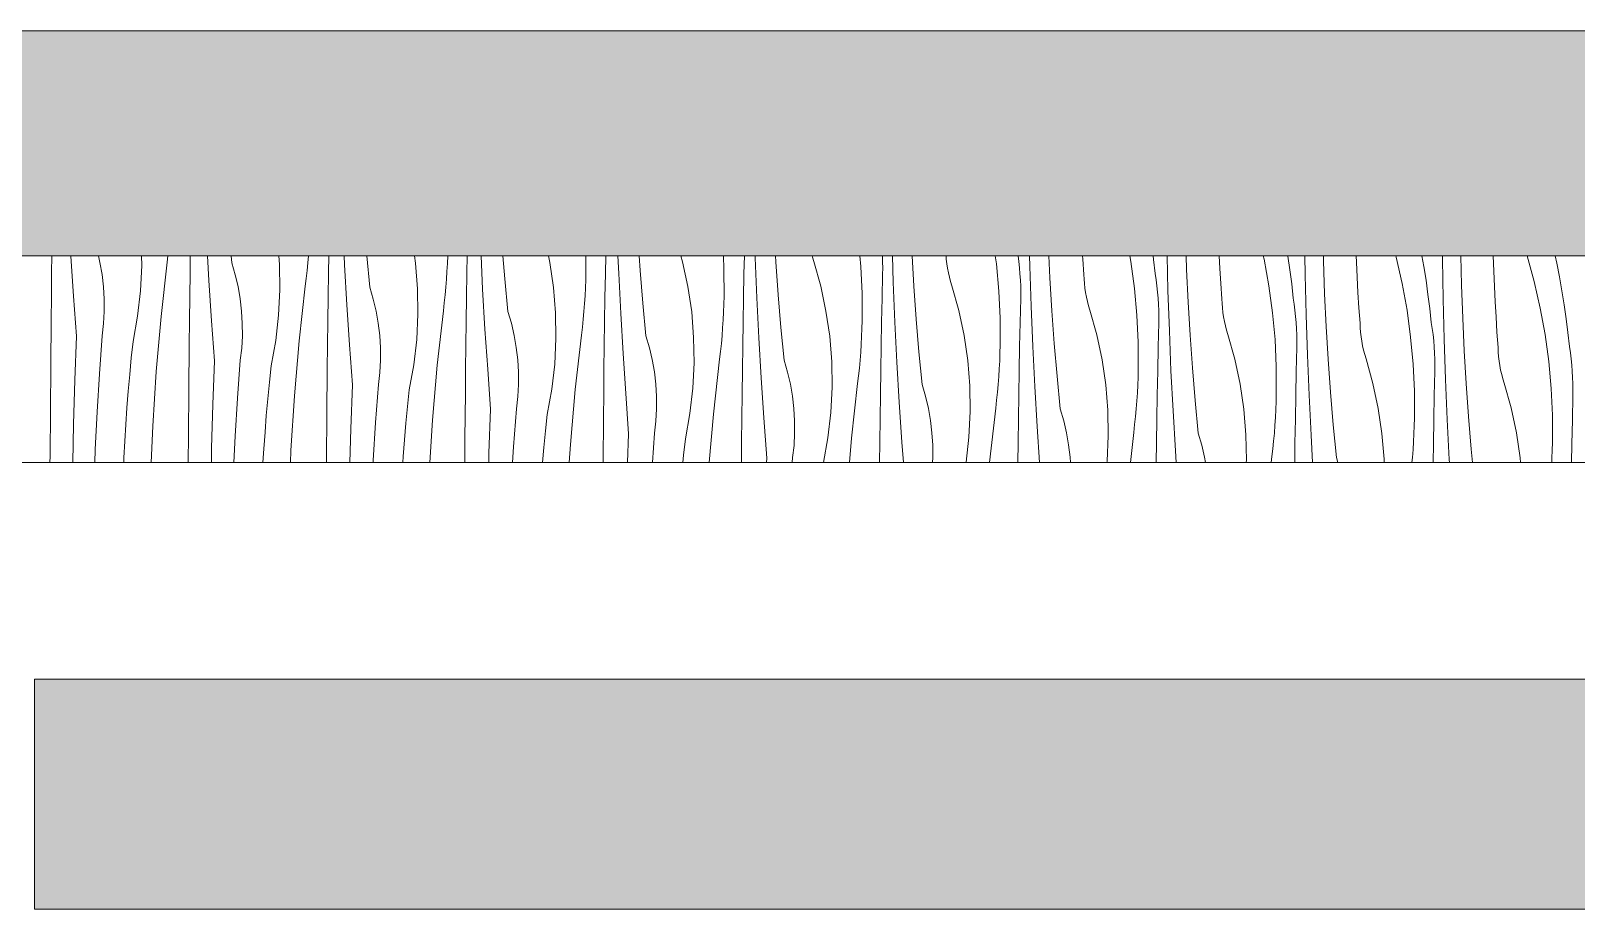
# Model space of a CAD drawing. Header units: millimetres. Extents: x -7826 to 55813, y 465 to 25965.
# Drawn here: x 4868 to 6212, y 20728 to 21492 of the extents above; entities that cross this region are included whole.
import ezdxf

# ---------------------------------------------------------------- set-up
doc = ezdxf.new("R2010")
doc.units = ezdxf.units.MM
doc.layers.add('2D Drafting - General2', color=251, linetype='Continuous', lineweight=15)
doc.layers.add('2D Drafting - General81', color=251, linetype='Continuous', lineweight=20)

# ---------------------------------------------------------------- blocks, each defined once
blk = doc.blocks.new('*X28')
at = {"layer": '2D Drafting - General81', "linetype": 'Continuous'}
for p, q in [((-93929.7, 69534.7), (-93929.5, 69549.2)), ((-93913.1, 69548.7), (-93913.1, 69549.2)), ((-93910.8, 69513.9), (-93913.1, 69548.7)), ((-93887.7, 69543.4), (-93889, 69549.2)), ((-93885.8, 69532.9), (-93887.7, 69543.4)), ((-93852.4, 69518.6), (-93851.3, 69540.7)), ((-93851.3, 69540.7), (-93851.4, 69549.2)), ((-93834.5, 69496.2), (-93829.1, 69543.7)), ((-93829.1, 69543.7), (-93828.5, 69549.2)), ((-93809.3, 69534.4), (-93809.1, 69549.2)), ((-93793, 69527.6), (-93794.2, 69549.2)), ((-93773.1, 69543), (-93773.7, 69549.2)), ((-93770.1, 69532.7), (-93773.1, 69543)), ((-93731.6, 69541.7), (-93732.2, 69549.2)), ((-93731.2, 69519.5), (-93731.6, 69541.7)), ((-93707.5, 69536.2), (-93706.9, 69543.1)), ((-93706.9, 69543.1), (-93706.4, 69549.2)), ((-93688.9, 69534.2), (-93688.7, 69549.2)), ((-93674.9, 69541.3), (-93675.3, 69549.2)), ((-93672.9, 69506.4), (-93674.9, 69541.3)), ((-93653, 69521.8), (-93655.6, 69549.2)), ((-93613.3, 69542.7), (-93614.2, 69549.2)), ((-93611.5, 69520.5), (-93613.3, 69542.7)), ((-93585.9, 69535.6), (-93585.5, 69542.5)), ((-93585.5, 69542.5), (-93585.2, 69549.2)), ((-93568.5, 69533.9), (-93568.3, 69549.2)), ((-93554.9, 69520.1), (-93556.3, 69549.2)), ((-93535.7, 69529.1), (-93537.3, 69549.2)), ((-93496.4, 69543.4), (-93497.7, 69549.2)), ((-93493.2, 69521.5), (-93496.4, 69543.4)), ((-93465, 69549.2), (-93465, 69535)), ((-93448.1, 69533.6), (-93447.8, 69549.2)), ((-93436.5, 69533.8), (-93437.2, 69549.2)), ((-93418, 69536.4), (-93418.9, 69549.2)), ((-93381, 69543.9), (-93382.5, 69549.2)), ((-93376.4, 69522.3), (-93381, 69543.9)), ((-93345.5, 69549.2), (-93345, 69537.4)), ((-93345, 69537.4), (-93344.9, 69513.9)), ((-93327.6, 69533.3), (-93327.3, 69549.2)), ((-93317.9, 69547.5), (-93318, 69549.2)), ((-93316.5, 69512.6), (-93317.9, 69547.5)), ((-93299.9, 69543.8), (-93300.3, 69549.2)), ((-93297.9, 69515.2), (-93299.9, 69543.8)), ((-93268.1, 69547.9), (-93268.4, 69549.2)), ((-93267, 69544.1), (-93268.1, 69547.9)), ((-93260.9, 69522.8), (-93267, 69544.1)), ((-93226.9, 69549.2), (-93226, 69539.7)), ((-93226, 69539.7), (-93224.9, 69516.2)), ((-93207.1, 69543.8), (-93207.3, 69549.2)), ((-93207.3, 69549.2), (-93207.3, 69549.2)), ((-93207, 69538.4), (-93207.1, 69543.8)), ((-93207.1, 69533.1), (-93207, 69538.4)), ((-93197.9, 69526.3), (-93198.6, 69549.2)), ((-93179.9, 69522.6), (-93181.4, 69549.2)), ((-93151.7, 69546.1), (-93151.9, 69549.2)), ((-93151.2, 69542.2), (-93151.7, 69546.1)), ((-93150.6, 69538.3), (-93151.2, 69542.2)), ((-93149.9, 69534.4), (-93150.6, 69538.3)), ((-93109.1, 69549.2), (-93108.1, 69542)), ((-93108.1, 69542), (-93105.9, 69518.5)), ((-93088.6, 69544.1), (-93089.3, 69549.2)), ((-93088, 69538.7), (-93088.6, 69544.1)), ((-93087.6, 69533.4), (-93088, 69538.7)), ((-93078.9, 69540), (-93079.2, 69549.2)), ((-93077.8, 69505.2), (-93078.9, 69540)), ((-93061.5, 69529.9), (-93062.4, 69549.2)), ((-93033, 69546.1), (-93033.2, 69549.2)), ((-93032.1, 69532.8), (-93033, 69546.1)), ((-92992.1, 69549.2), (-92991.2, 69544.1)), ((-92991.2, 69544.1), (-92988, 69520.8)), ((-92971.8, 69549.2), (-92971.4, 69545.8)), ((-92971.4, 69545.8), (-92970, 69533.6)), ((-92958.9, 69518.9), (-92959.6, 69549.2)), ((-92942.8, 69537.3), (-92943.2, 69549.2)), ((-92941.4, 69508.8), (-92942.8, 69537.3)), ((-92913.8, 69538.2), (-92914.4, 69549.2)), ((-92912.9, 69524.9), (-92913.8, 69538.2)), ((-92876, 69549.2), (-92875.3, 69546.1)), ((-92875.3, 69546.1), (-92871.1, 69522.9)), ((-92854.6, 69549.2), (-92854.6, 69548.9)), ((-92854.6, 69548.9), (-92852.8, 69536.8)), ((-92839.7, 69532.6), (-92840, 69549.2)), ((-92823.7, 69544.7), (-92823.8, 69549.2)), ((-92822.7, 69516.1), (-92823.7, 69544.7)), ((-92795.1, 69543.7), (-92795.3, 69549.2)), ((-92794.4, 69530.4), (-92795.1, 69543.7)), ((-92760.8, 69549.2), (-92760.4, 69547.8)), ((-92760.4, 69547.8), (-92755.2, 69524.9)), ((-92738.1, 69549.2), (-92736.4, 69539.9)), ((-92736.4, 69539.9), (-92734.5, 69527.8)), ((-92720.2, 69546.3), (-92720.3, 69549.2)), ((-92719.6, 69511.4), (-92720.2, 69546.3)), ((-92703.7, 69523.5), (-92704.3, 69549.2)), ((-92676, 69549.1), (-92676, 69549.2)), ((-92675.6, 69535.8), (-92676, 69549.1)), ((-92646.6, 69549.2), (-92640.4, 69526.7)), ((-92622.1, 69549.2), (-92620.8, 69542.8)), ((-92620.8, 69542.8), (-92618.5, 69530.8)), ((-93929.9, 69513.8), (-93929.7, 69534.7)), ((-93884.6, 69522.2), (-93885.8, 69532.9)), ((-93809.6, 69513.6), (-93809.3, 69534.4)), ((-93790.7, 69492.7), (-93793, 69527.6)), ((-93767.6, 69522.3), (-93770.1, 69532.7)), ((-93709.1, 69522.6), (-93708.3, 69529.4)), ((-93708.3, 69529.4), (-93707.5, 69536.2)), ((-93689.3, 69513.3), (-93688.9, 69534.2)), ((-93586.9, 69521.9), (-93586.3, 69528.8)), ((-93586.3, 69528.8), (-93585.9, 69535.6)), ((-93568.9, 69513), (-93568.5, 69533.9)), ((-93533, 69500.7), (-93535.7, 69529.1)), ((-93465.4, 69521.3), (-93465.2, 69528.2)), ((-93465.2, 69528.2), (-93465, 69535)), ((-93448.5, 69512.7), (-93448.1, 69533.6)), ((-93434.8, 69498.9), (-93436.5, 69533.8)), ((-93415.6, 69507.9), (-93418, 69536.4)), ((-93328, 69512.4), (-93327.6, 69533.3)), ((-93207.5, 69512.2), (-93207.1, 69533.1)), ((-93196.4, 69491.4), (-93197.9, 69526.3)), ((-93149, 69530.5), (-93149.9, 69534.4)), ((-93148, 69526.7), (-93149, 69530.5)), ((-93146.9, 69522.9), (-93148, 69526.7)), ((-93087.2, 69528), (-93087.6, 69533.4)), ((-93087, 69522.6), (-93087.2, 69528)), ((-93059.8, 69501.4), (-93061.5, 69529.9)), ((-93031.9, 69528.9), (-93032.1, 69532.8)), ((-93031.6, 69524.9), (-93031.9, 69528.9)), ((-93031.1, 69521), (-93031.6, 69524.9)), ((-92969.2, 69528.3), (-92970, 69533.6)), ((-92968.5, 69522.9), (-92969.2, 69528.3)), ((-92912, 69511.6), (-92912.9, 69524.9)), ((-92852.8, 69536.8), (-92851.3, 69524.6)), ((-92851.3, 69524.6), (-92850, 69512.4)), ((-92838.8, 69497.7), (-92839.7, 69532.6)), ((-92793.7, 69517.1), (-92794.4, 69530.4)), ((-92755.2, 69524.9), (-92751, 69501.7)), ((-92734.5, 69527.8), (-92732.8, 69515.6)), ((-92675, 69522.5), (-92675.6, 69535.8)), ((-92640.4, 69526.7), (-92635.2, 69503.7)), ((-92618.5, 69530.8), (-92616.3, 69518.7)), ((-93930.1, 69492.9), (-93929.9, 69513.8)), ((-93908.2, 69479.1), (-93910.8, 69513.9)), ((-93883.9, 69511.5), (-93884.6, 69522.2)), ((-93883.9, 69500.8), (-93883.9, 69511.5)), ((-93854.9, 69496.5), (-93852.4, 69518.6)), ((-93809.8, 69492.7), (-93809.6, 69513.6)), ((-93765.8, 69511.7), (-93767.6, 69522.3)), ((-93764.5, 69501.1), (-93765.8, 69511.7)), ((-93732.3, 69497.4), (-93731.2, 69519.5)), ((-93714.4, 69475.1), (-93709.1, 69522.6)), ((-93689.5, 69492.4), (-93689.3, 69513.3)), ((-93650, 69511.5), (-93653, 69521.8)), ((-93647.5, 69501.1), (-93650, 69511.5)), ((-93611.1, 69498.4), (-93611.5, 69520.5)), ((-93588.2, 69508.2), (-93587.5, 69515.1)), ((-93587.5, 69515.1), (-93586.9, 69521.9)), ((-93569.2, 69492.1), (-93568.9, 69513)), ((-93552.9, 69485.2), (-93554.9, 69520.1)), ((-93491.4, 69499.4), (-93493.2, 69521.5)), ((-93466.3, 69507.6), (-93465.8, 69514.4)), ((-93465.8, 69514.4), (-93465.4, 69521.3)), ((-93448.8, 69491.8), (-93448.5, 69512.7)), ((-93373.1, 69500.3), (-93376.4, 69522.3)), ((-93345.1, 69507), (-93344.9, 69513.9)), ((-93328.4, 69491.5), (-93328, 69512.4)), ((-93314.7, 69477.7), (-93316.5, 69512.6)), ((-93295.5, 69486.8), (-93297.9, 69515.2)), ((-93256.3, 69501.1), (-93260.9, 69522.8)), ((-93224.9, 69516.2), (-93224.9, 69492.7)), ((-93208, 69491.3), (-93207.5, 69512.2)), ((-93177.8, 69494.1), (-93179.9, 69522.6)), ((-93140.9, 69501.6), (-93146.9, 69522.9)), ((-93105.9, 69518.5), (-93104.8, 69495)), ((-93087.5, 69491), (-93087, 69511.9)), ((-93087, 69517.3), (-93087, 69522.6)), ((-93087, 69511.9), (-93087, 69517.3)), ((-93030.5, 69517.1), (-93031.1, 69521)), ((-93029.8, 69513.2), (-93030.5, 69517.1)), ((-93029, 69509.4), (-93029.8, 69513.2)), ((-92988, 69520.8), (-92985.9, 69497.4)), ((-92967.9, 69517.6), (-92968.5, 69522.9)), ((-92967.5, 69512.2), (-92967.9, 69517.6)), ((-92967.2, 69506.8), (-92967.5, 69512.2)), ((-92957.7, 69484), (-92958.9, 69518.9)), ((-92911.8, 69507.7), (-92912, 69511.6)), ((-92871.1, 69522.9), (-92867.9, 69499.6)), ((-92849.2, 69507.1), (-92850, 69512.4)), ((-92821.4, 69487.6), (-92822.7, 69516.1)), ((-92792.9, 69503.8), (-92793.7, 69517.1)), ((-92732.8, 69515.6), (-92731.2, 69503.4)), ((-92718.7, 69476.5), (-92719.6, 69511.4)), ((-92702.6, 69495), (-92703.7, 69523.5)), ((-92674.4, 69509.2), (-92675, 69522.5)), ((-92616.3, 69518.7), (-92614.4, 69506.6)), ((-93884.5, 69490.1), (-93883.9, 69500.8)), ((-93763.9, 69490.3), (-93764.5, 69501.1)), ((-93734.8, 69475.4), (-93732.3, 69497.4)), ((-93670.6, 69471.6), (-93672.9, 69506.4)), ((-93645.7, 69490.5), (-93647.5, 69501.1)), ((-93612.2, 69476.2), (-93611.1, 69498.4)), ((-93594.3, 69453.9), (-93589, 69501.4)), ((-93589, 69501.4), (-93588.2, 69508.2)), ((-93529.9, 69490.4), (-93533, 69500.7)), ((-93491.1, 69477.2), (-93491.4, 69499.4)), ((-93467.4, 69493.9), (-93466.8, 69500.7)), ((-93466.8, 69500.7), (-93466.3, 69507.6)), ((-93432.8, 69464.1), (-93434.8, 69498.9)), ((-93412.9, 69479.5), (-93415.6, 69507.9)), ((-93371.4, 69478.2), (-93373.1, 69500.3)), ((-93345.7, 69493.3), (-93345.4, 69500.1)), ((-93345.4, 69500.1), (-93345.1, 69507)), ((-93253.1, 69479.1), (-93256.3, 69501.1)), ((-93136.2, 69479.9), (-93140.9, 69501.6)), ((-93076.3, 69470.3), (-93077.8, 69505.2)), ((-93057.8, 69472.9), (-93059.8, 69501.4)), ((-93028, 69505.6), (-93029, 69509.4)), ((-93026.8, 69501.8), (-93028, 69505.6)), ((-93020.8, 69480.4), (-93026.8, 69501.8)), ((-92985.9, 69497.4), (-92984.8, 69473.9)), ((-92967, 69501.5), (-92967.2, 69506.8)), ((-92966.9, 69496.1), (-92967, 69501.5)), ((-92939.7, 69480.2), (-92941.4, 69508.8)), ((-92911.5, 69503.8), (-92911.8, 69507.7)), ((-92911.1, 69499.8), (-92911.5, 69503.8)), ((-92910.5, 69495.9), (-92911.1, 69499.8)), ((-92867.9, 69499.6), (-92865.8, 69476.2)), ((-92848.5, 69501.8), (-92849.2, 69507.1)), ((-92847.9, 69496.4), (-92848.5, 69501.8)), ((-92837.6, 69462.8), (-92838.8, 69497.7)), ((-92791.9, 69490.5), (-92792.9, 69503.8)), ((-92751, 69501.7), (-92747.9, 69478.4)), ((-92731.2, 69503.4), (-92729.9, 69491.2)), ((-92673.6, 69495.9), (-92674.4, 69509.2)), ((-92635.2, 69503.7), (-92631, 69480.6)), ((-92614.4, 69506.6), (-92612.7, 69494.4)), ((-93930.5, 69453.6), (-93930.1, 69492.9)), ((-93885.7, 69479.4), (-93884.5, 69490.1)), ((-93858.9, 69474.7), (-93854.9, 69496.5)), ((-93838.7, 69448.6), (-93834.5, 69496.2)), ((-93810, 69471.8), (-93809.8, 69492.7)), ((-93788.1, 69457.9), (-93790.7, 69492.7)), ((-93763.8, 69479.6), (-93763.9, 69490.3)), ((-93689.8, 69471.5), (-93689.5, 69492.4)), ((-93644.4, 69479.9), (-93645.7, 69490.5)), ((-93569.5, 69471.2), (-93569.2, 69492.1)), ((-93550.5, 69450.4), (-93552.9, 69485.2)), ((-93527.5, 69479.9), (-93529.9, 69490.4)), ((-93468.9, 69480.2), (-93468.1, 69487.1)), ((-93468.1, 69487.1), (-93467.4, 69493.9)), ((-93449.1, 69470.9), (-93448.8, 69491.8)), ((-93346.7, 69479.6), (-93346.2, 69486.4)), ((-93346.2, 69486.4), (-93345.7, 69493.3)), ((-93328.7, 69470.7), (-93328.4, 69491.5)), ((-93292.8, 69458.3), (-93295.5, 69486.8)), ((-93225.3, 69479), (-93225, 69485.8)), ((-93225, 69485.8), (-93224.9, 69492.7)), ((-93208.3, 69470.4), (-93208, 69491.3)), ((-93194.7, 69456.6), (-93196.4, 69491.4)), ((-93175.5, 69465.6), (-93177.8, 69494.1)), ((-93104.8, 69495), (-93104.8, 69471.5)), ((-93087.9, 69470.1), (-93087.5, 69491)), ((-92967.4, 69469.8), (-92967, 69490.7)), ((-92967, 69490.7), (-92966.9, 69496.1)), ((-92956.3, 69449.1), (-92957.7, 69484)), ((-92909.7, 69492.1), (-92910.5, 69495.9)), ((-92908.9, 69488.2), (-92909.7, 69492.1)), ((-92907.9, 69484.4), (-92908.9, 69488.2)), ((-92906.8, 69480.6), (-92907.9, 69484.4)), ((-92847.4, 69491), (-92847.9, 69496.4)), ((-92847.1, 69485.7), (-92847.4, 69491)), ((-92846.9, 69480.3), (-92847.1, 69485.7)), ((-92819.7, 69459.1), (-92821.4, 69487.6)), ((-92791.8, 69486.5), (-92791.9, 69490.5)), ((-92791.5, 69482.6), (-92791.8, 69486.5)), ((-92729.1, 69485.9), (-92729.9, 69491.2)), ((-92728.4, 69480.6), (-92729.1, 69485.9)), ((-92701.3, 69466.4), (-92702.6, 69495)), ((-92672.8, 69482.6), (-92673.6, 69495.9)), ((-92612.7, 69494.4), (-92611.2, 69482.3)), ((-93909.6, 69441), (-93908.2, 69479.1)), ((-93888.1, 69446.5), (-93885.7, 69479.4)), ((-93860.4, 69460.3), (-93858.9, 69474.7)), ((-93810.4, 69432.4), (-93810, 69471.8)), ((-93764.4, 69468.9), (-93763.8, 69479.6)), ((-93738.8, 69453.5), (-93734.8, 69475.4)), ((-93718.6, 69427.4), (-93714.4, 69475.1)), ((-93690, 69450.6), (-93689.8, 69471.5)), ((-93668, 69436.8), (-93670.6, 69471.6)), ((-93643.8, 69469.2), (-93644.4, 69479.9)), ((-93614.8, 69454.2), (-93612.2, 69476.2)), ((-93569.7, 69450.3), (-93569.5, 69471.2)), ((-93525.6, 69469.4), (-93527.5, 69479.9)), ((-93492.2, 69455), (-93491.1, 69477.2)), ((-93474.3, 69432.7), (-93468.9, 69480.2)), ((-93449.4, 69450), (-93449.1, 69470.9)), ((-93409.8, 69469.2), (-93412.9, 69479.5)), ((-93371, 69456), (-93371.4, 69478.2)), ((-93348.1, 69465.9), (-93347.3, 69472.7)), ((-93347.3, 69472.7), (-93346.7, 69479.6)), ((-93329, 69449.8), (-93328.7, 69470.7)), ((-93312.7, 69442.9), (-93314.7, 69477.7)), ((-93251.3, 69457), (-93253.1, 69479.1)), ((-93226.1, 69465.2), (-93225.7, 69472.1)), ((-93225.7, 69472.1), (-93225.3, 69479)), ((-93208.7, 69449.5), (-93208.3, 69470.4)), ((-93133, 69458), (-93136.2, 69479.9)), ((-93105, 69464.7), (-93104.8, 69471.5)), ((-93088.3, 69449.2), (-93087.9, 69470.1)), ((-93074.6, 69435.4), (-93076.3, 69470.3)), ((-93055.4, 69444.4), (-93057.8, 69472.9)), ((-93016.1, 69458.7), (-93020.8, 69480.4)), ((-92984.8, 69473.9), (-92984.7, 69450.3)), ((-92937.7, 69451.7), (-92939.7, 69480.2)), ((-92900.7, 69459.3), (-92906.8, 69480.6)), ((-92865.8, 69476.2), (-92864.7, 69452.7)), ((-92846.8, 69474.9), (-92846.9, 69480.3)), ((-92846.9, 69469.5), (-92846.8, 69474.9)), ((-92791, 69478.7), (-92791.5, 69482.6)), ((-92790.4, 69474.8), (-92791, 69478.7)), ((-92789.7, 69470.9), (-92790.4, 69474.8)), ((-92788.8, 69467), (-92789.7, 69470.9)), ((-92747.9, 69478.4), (-92745.7, 69455)), ((-92727.8, 69475.2), (-92728.4, 69480.6)), ((-92727.4, 69469.9), (-92727.8, 69475.2)), ((-92727, 69464.5), (-92727.4, 69469.9)), ((-92717.6, 69441.6), (-92718.7, 69476.5)), ((-92671.9, 69469.3), (-92672.8, 69482.6)), ((-92631, 69480.6), (-92627.8, 69457.3)), ((-92611.2, 69482.3), (-92609.8, 69470.1)), ((-92609, 69464.7), (-92609.8, 69470.1)), ((-93861.8, 69445.8), (-93860.4, 69460.3)), ((-93789.5, 69419.8), (-93788.1, 69457.9)), ((-93768.1, 69425.3), (-93765.6, 69458.3)), ((-93765.6, 69458.3), (-93764.4, 69468.9)), ((-93644.3, 69447.7), (-93643.8, 69458.4)), ((-93643.8, 69458.4), (-93643.8, 69469.2)), ((-93524.4, 69458.7), (-93525.6, 69469.4)), ((-93523.7, 69448), (-93524.4, 69458.7)), ((-93430.5, 69429.2), (-93432.8, 69464.1)), ((-93407.4, 69458.8), (-93409.8, 69469.2)), ((-93405.5, 69448.2), (-93407.4, 69458.8)), ((-93354.2, 69411.5), (-93348.9, 69459.1)), ((-93348.9, 69459.1), (-93348.1, 69465.9)), ((-93289.8, 69448), (-93292.8, 69458.3)), ((-93250.9, 69434.9), (-93251.3, 69457)), ((-93227.3, 69451.5), (-93226.7, 69458.4)), ((-93226.7, 69458.4), (-93226.1, 69465.2)), ((-93192.7, 69421.7), (-93194.7, 69456.6)), ((-93172.8, 69437.1), (-93175.5, 69465.6)), ((-93131.2, 69435.9), (-93133, 69458)), ((-93105.6, 69450.9), (-93105.2, 69457.8)), ((-93105.2, 69457.8), (-93105, 69464.7)), ((-93012.9, 69436.8), (-93016.1, 69458.7)), ((-92967.8, 69448.9), (-92967.4, 69469.8)), ((-92896.1, 69437.6), (-92900.7, 69459.3)), ((-92847.3, 69448.6), (-92846.9, 69469.5)), ((-92836.2, 69427.9), (-92837.6, 69462.8)), ((-92817.6, 69430.6), (-92819.7, 69459.1)), ((-92787.8, 69463.2), (-92788.8, 69467)), ((-92786.7, 69459.4), (-92787.8, 69463.2)), ((-92780.7, 69438.1), (-92786.7, 69459.4)), ((-92726.8, 69459.1), (-92727, 69464.5)), ((-92726.8, 69453.7), (-92726.8, 69459.1)), ((-92699.6, 69437.9), (-92701.3, 69466.4)), ((-92671.7, 69465.4), (-92671.9, 69469.3)), ((-92671.4, 69461.4), (-92671.7, 69465.4)), ((-92670.9, 69457.5), (-92671.4, 69461.4)), ((-92670.3, 69453.6), (-92670.9, 69457.5)), ((-92627.8, 69457.3), (-92625.7, 69433.8)), ((-92608.3, 69459.4), (-92609, 69464.7)), ((-92607.7, 69454.1), (-92608.3, 69459.4)), ((-93930.8, 69414.3), (-93930.5, 69453.6)), ((-93890.1, 69413.5), (-93888.1, 69446.5)), ((-93863.1, 69431.4), (-93861.8, 69445.8)), ((-93841.8, 69400.9), (-93838.7, 69448.6)), ((-93740.3, 69439.1), (-93738.8, 69453.5)), ((-93690.3, 69411.3), (-93690, 69450.6)), ((-93645.5, 69437.1), (-93644.3, 69447.7)), ((-93618.7, 69432.4), (-93614.8, 69454.2)), ((-93598.5, 69406.2), (-93594.3, 69453.9)), ((-93569.9, 69429.4), (-93569.7, 69450.3)), ((-93548, 69415.6), (-93550.5, 69450.4)), ((-93523.7, 69437.3), (-93523.7, 69448)), ((-93494.7, 69433), (-93492.2, 69455)), ((-93449.6, 69429.1), (-93449.4, 69450)), ((-93404.3, 69437.5), (-93405.5, 69448.2)), ((-93372.1, 69433.9), (-93371, 69456)), ((-93329.3, 69428.9), (-93329, 69449.8)), ((-93287.3, 69437.6), (-93289.8, 69448)), ((-93228.8, 69437.9), (-93228, 69444.7)), ((-93228, 69444.7), (-93227.3, 69451.5)), ((-93209, 69428.6), (-93208.7, 69449.5)), ((-93106.6, 69437.2), (-93106, 69444.1)), ((-93106, 69444.1), (-93105.6, 69450.9)), ((-93088.6, 69428.3), (-93088.3, 69449.2)), ((-93052.7, 69416), (-93055.4, 69444.4)), ((-92985.2, 69436.6), (-92984.9, 69443.5)), ((-92984.9, 69443.5), (-92984.7, 69450.3)), ((-92968.2, 69428), (-92967.8, 69448.9)), ((-92954.5, 69414.2), (-92956.3, 69449.1)), ((-92935.3, 69423.2), (-92937.7, 69451.7)), ((-92864.7, 69452.7), (-92864.7, 69429.2)), ((-92847.7, 69427.8), (-92847.3, 69448.6)), ((-92745.7, 69455), (-92744.6, 69431.5)), ((-92727.3, 69427.5), (-92726.8, 69448.4)), ((-92726.8, 69448.4), (-92726.8, 69453.7)), ((-92669.6, 69449.7), (-92670.3, 69453.6)), ((-92668.7, 69445.9), (-92669.6, 69449.7)), ((-92667.8, 69442), (-92668.7, 69445.9)), ((-92607.3, 69448.7), (-92607.7, 69454.1)), ((-92607, 69443.3), (-92607.3, 69448.7)), ((-92606.8, 69438), (-92607, 69443.3)), ((-93910.6, 69402.8), (-93909.6, 69441)), ((-93864.2, 69416.9), (-93863.1, 69431.4)), ((-93810.7, 69393.1), (-93810.4, 69432.4)), ((-93741.7, 69424.7), (-93740.3, 69439.1)), ((-93669.5, 69398.6), (-93668, 69436.8)), ((-93648, 69404.1), (-93645.5, 69437.1)), ((-93620.3, 69417.9), (-93618.7, 69432.4)), ((-93524.3, 69426.6), (-93523.7, 69437.3)), ((-93498.7, 69411.2), (-93494.7, 69433)), ((-93478.5, 69385.1), (-93474.3, 69432.7)), ((-93403.7, 69426.8), (-93404.3, 69437.5)), ((-93374.6, 69411.8), (-93372.1, 69433.9)), ((-93310.4, 69408.1), (-93312.7, 69442.9)), ((-93285.5, 69427), (-93287.3, 69437.6)), ((-93252, 69412.7), (-93250.9, 69434.9)), ((-93234.1, 69390.4), (-93228.8, 69437.9)), ((-93169.7, 69426.9), (-93172.8, 69437.1)), ((-93130.9, 69413.7), (-93131.2, 69435.9)), ((-93107.9, 69423.5), (-93107.2, 69430.4)), ((-93107.2, 69430.4), (-93106.6, 69437.2)), ((-93072.6, 69400.5), (-93074.6, 69435.4)), ((-93011.1, 69414.7), (-93012.9, 69436.8)), ((-92986, 69422.9), (-92985.5, 69429.8)), ((-92985.5, 69429.8), (-92985.2, 69436.6)), ((-92892.9, 69415.6), (-92896.1, 69437.6)), ((-92815.3, 69402.1), (-92817.6, 69430.6)), ((-92776, 69416.4), (-92780.7, 69438.1)), ((-92744.6, 69431.5), (-92744.6, 69408)), ((-92716.1, 69406.8), (-92717.6, 69441.6)), ((-92697.6, 69409.4), (-92699.6, 69437.9)), ((-92666.6, 69438.3), (-92667.8, 69442)), ((-92660.6, 69416.9), (-92666.6, 69438.3)), ((-92625.7, 69433.8), (-92624.6, 69410.4)), ((-92606.7, 69432.6), (-92606.8, 69438)), ((-92606.8, 69427.2), (-92606.7, 69432.6)), ((-93865.2, 69402.4), (-93864.2, 69416.9)), ((-93790.6, 69381.7), (-93789.5, 69419.8)), ((-93770.1, 69392.3), (-93768.1, 69425.3)), ((-93743, 69410.2), (-93741.7, 69424.7)), ((-93721.7, 69379.7), (-93718.6, 69427.4)), ((-93621.7, 69403.5), (-93620.3, 69417.9)), ((-93570.3, 69390.1), (-93569.9, 69429.4)), ((-93525.5, 69415.9), (-93524.3, 69426.6)), ((-93449.8, 69408.3), (-93449.6, 69429.1)), ((-93427.9, 69394.4), (-93430.5, 69429.2)), ((-93403.6, 69416.1), (-93403.7, 69426.8)), ((-93329.6, 69408), (-93329.3, 69428.9)), ((-93284.2, 69416.4), (-93285.5, 69427)), ((-93283.6, 69405.7), (-93284.2, 69416.4)), ((-93209.3, 69407.7), (-93209, 69428.6)), ((-93190.3, 69386.9), (-93192.7, 69421.7)), ((-93167.3, 69416.4), (-93169.7, 69426.9)), ((-93165.4, 69405.8), (-93167.3, 69416.4)), ((-93114.1, 69369.2), (-93108.7, 69416.7)), ((-93108.7, 69416.7), (-93107.9, 69423.5)), ((-93088.9, 69407.4), (-93088.6, 69428.3)), ((-92986.5, 69416), (-92986, 69422.9)), ((-92968.5, 69407.1), (-92968.2, 69428)), ((-92932.6, 69394.8), (-92935.3, 69423.2)), ((-92865.1, 69415.4), (-92864.8, 69422.3)), ((-92864.8, 69422.3), (-92864.7, 69429.2)), ((-92848.1, 69406.9), (-92847.7, 69427.8)), ((-92834.5, 69393.1), (-92836.2, 69427.9)), ((-92772.8, 69394.5), (-92776, 69416.4)), ((-92727.7, 69406.6), (-92727.3, 69427.5)), ((-92655.9, 69395.2), (-92660.6, 69416.9)), ((-92607.2, 69406.3), (-92606.8, 69427.2)), ((-93931.1, 69374.9), (-93930.8, 69414.3)), ((-93911.2, 69369.2), (-93910.6, 69402.8)), ((-93891.7, 69380.5), (-93890.1, 69413.5)), ((-93744.1, 69395.7), (-93743, 69410.2)), ((-93690.7, 69371.9), (-93690.3, 69411.3)), ((-93650, 69371.1), (-93648, 69404.1)), ((-93622.9, 69389), (-93621.7, 69403.5)), ((-93600.9, 69369.2), (-93598.5, 69406.2)), ((-93549.4, 69377.5), (-93548, 69415.6)), ((-93527.9, 69383), (-93525.5, 69415.9)), ((-93500.2, 69396.8), (-93498.7, 69411.2)), ((-93450.2, 69369.2), (-93449.8, 69408.3)), ((-93405.4, 69394.7), (-93404.2, 69405.4)), ((-93404.2, 69405.4), (-93403.6, 69416.1)), ((-93378.6, 69390), (-93374.6, 69411.8)), ((-93357.9, 69369.2), (-93354.2, 69411.5)), ((-93329.8, 69387.1), (-93329.6, 69408)), ((-93307.8, 69373.2), (-93310.4, 69408.1)), ((-93283.6, 69394.9), (-93283.6, 69405.7)), ((-93254.6, 69390.7), (-93252, 69412.7)), ((-93209.5, 69386.8), (-93209.3, 69407.7)), ((-93164.2, 69395.2), (-93165.4, 69405.8)), ((-93132, 69391.5), (-93130.9, 69413.7)), ((-93089.2, 69386.5), (-93088.9, 69407.4)), ((-93049.6, 69405.7), (-93052.7, 69416)), ((-93047.2, 69395.2), (-93049.6, 69405.7)), ((-93010.8, 69392.5), (-93011.1, 69414.7)), ((-92987.9, 69402.4), (-92987.1, 69409.2)), ((-92987.1, 69409.2), (-92986.5, 69416)), ((-92968.8, 69386.3), (-92968.5, 69407.1)), ((-92952.5, 69379.4), (-92954.5, 69414.2)), ((-92891.1, 69393.5), (-92892.9, 69415.6)), ((-92865.9, 69401.7), (-92865.5, 69408.6)), ((-92865.5, 69408.6), (-92865.1, 69415.4)), ((-92848.5, 69386), (-92848.1, 69406.9)), ((-92744.8, 69401.1), (-92744.6, 69408)), ((-92728.1, 69385.7), (-92727.7, 69406.6)), ((-92714.4, 69371.9), (-92716.1, 69406.8)), ((-92695.2, 69380.9), (-92697.6, 69409.4)), ((-92624.6, 69410.4), (-92624.5, 69386.8)), ((-92607.6, 69385.4), (-92607.2, 69406.3)), ((-93866.1, 69388), (-93865.2, 69402.4)), ((-93843.1, 69369.2), (-93841.8, 69400.9)), ((-93810.9, 69369.2), (-93810.7, 69393.1)), ((-93771.2, 69369.2), (-93770.1, 69392.3)), ((-93745.1, 69381.3), (-93744.1, 69395.7)), ((-93670.3, 69369.2), (-93669.5, 69398.6)), ((-93570.4, 69369.2), (-93570.3, 69390.1)), ((-93501.6, 69382.3), (-93500.2, 69396.8)), ((-93428.8, 69369.2), (-93427.9, 69394.4)), ((-93407.3, 69369.2), (-93405.4, 69394.7)), ((-93380.1, 69375.6), (-93378.6, 69390)), ((-93284.1, 69384.2), (-93283.6, 69394.9)), ((-93258.5, 69369.2), (-93254.6, 69390.7)), ((-93236, 69369.2), (-93234.1, 69390.4)), ((-93163.5, 69384.5), (-93164.2, 69395.2)), ((-93134.5, 69369.5), (-93132, 69391.5)), ((-93070.5, 69369.2), (-93072.6, 69400.5)), ((-93045.3, 69384.7), (-93047.2, 69395.2)), ((-93011.9, 69370.4), (-93010.8, 69392.5)), ((-92991.6, 69369.2), (-92988.7, 69395.5)), ((-92988.7, 69395.5), (-92987.9, 69402.4)), ((-92929.6, 69384.5), (-92932.6, 69394.8)), ((-92890.7, 69371.3), (-92891.1, 69393.5)), ((-92867.1, 69388), (-92866.4, 69394.9)), ((-92866.4, 69394.9), (-92865.9, 69401.7)), ((-92833.1, 69369.2), (-92834.5, 69393.1)), ((-92812.5, 69373.6), (-92815.3, 69402.1)), ((-92771, 69372.3), (-92772.8, 69394.5)), ((-92745.4, 69387.4), (-92745, 69394.3)), ((-92745, 69394.3), (-92744.8, 69401.1)), ((-92652.7, 69373.3), (-92655.9, 69395.2)), ((-93892.1, 69369.2), (-93891.7, 69380.5)), ((-93866.8, 69373.5), (-93866.1, 69388)), ((-93790.8, 69369.2), (-93790.6, 69381.7)), ((-93745.9, 69369.2), (-93745.1, 69381.3)), ((-93722.1, 69369.2), (-93721.7, 69379.7)), ((-93624.1, 69374.6), (-93622.9, 69389)), ((-93549.6, 69369.2), (-93549.4, 69377.5)), ((-93528.8, 69369.2), (-93527.9, 69383)), ((-93502.7, 69369.2), (-93501.6, 69382.3)), ((-93479.5, 69369.2), (-93478.5, 69385.1)), ((-93329.9, 69369.2), (-93329.8, 69387.1)), ((-93285.3, 69373.6), (-93284.1, 69384.2)), ((-93209.7, 69369.2), (-93209.5, 69386.8)), ((-93189, 69369.2), (-93190.3, 69386.9)), ((-93163.5, 69373.8), (-93163.5, 69384.5)), ((-93089.4, 69369.2), (-93089.2, 69386.5)), ((-93044.1, 69374), (-93045.3, 69384.7)), ((-92969.1, 69369.2), (-92968.8, 69386.3)), ((-92951.8, 69369.2), (-92952.5, 69379.4)), ((-92927.1, 69374.1), (-92929.6, 69384.5)), ((-92868.6, 69374.4), (-92867.8, 69381.2)), ((-92867.8, 69381.2), (-92867.1, 69388)), ((-92848.7, 69369.2), (-92848.5, 69386)), ((-92746.4, 69373.7), (-92745.8, 69380.6)), ((-92745.8, 69380.6), (-92745.4, 69387.4)), ((-92728.3, 69369.2), (-92728.1, 69385.7)), ((-92694.1, 69369.2), (-92695.2, 69380.9)), ((-92625, 69373.1), (-92624.7, 69380)), ((-92624.7, 69380), (-92624.5, 69386.8)), ((-92607.9, 69369.2), (-92607.6, 69385.4)), ((-93931.2, 69369.2), (-93931.1, 69374.9)), ((-93867, 69369.2), (-93866.8, 69373.5)), ((-93690.7, 69369.2), (-93690.7, 69371.9)), ((-93650.1, 69369.2), (-93650, 69371.1)), ((-93624.4, 69369.2), (-93624.1, 69374.6)), ((-93380.7, 69369.2), (-93380.1, 69375.6)), ((-93308, 69369.2), (-93307.8, 69373.2)), ((-93285.6, 69369.2), (-93285.3, 69373.6)), ((-93163.7, 69369.2), (-93163.5, 69373.8)), ((-93134.6, 69369.2), (-93134.5, 69369.5)), ((-93043.8, 69369.2), (-93044.1, 69374)), ((-93012, 69369.2), (-93011.9, 69370.4)), ((-92926.3, 69369.2), (-92927.1, 69374.1)), ((-92890.8, 69369.2), (-92890.7, 69371.3)), ((-92869.2, 69369.2), (-92868.6, 69374.4)), ((-92811.2, 69369.2), (-92812.5, 69373.6)), ((-92771, 69369.2), (-92771, 69372.3)), ((-92746.8, 69369.2), (-92746.4, 69373.7)), ((-92714.2, 69369.2), (-92714.4, 69371.9)), ((-92652.4, 69369.2), (-92652.7, 69373.3)), ((-92625.2, 69369.2), (-92625, 69373.1))]:
    blk.add_line(p, q, dxfattribs=at)
blk = doc.blocks.new('Wype_nienie_28')
at = {"layer": '2D Drafting - General2', "linetype": 'Continuous'}
for p, q in [((-78792.9, 69549.2), (-95828.4, 69549.2)), ((-95828.4, 69369.2), (-78792.9, 69369.2))]:
    blk.add_line(p, q, dxfattribs=at)
at = {"layer": '2D Drafting - General81', "linetype": 'Continuous'}
blk.add_blockref('*X28', (0, 0), dxfattribs=at)

msp = doc.modelspace()

# ---------------------------------------------------------------- hatches: boundary and pattern name
at = {"layer": '2D Drafting - General81', "linetype": 'Continuous'}
h = msp.add_hatch(dxfattribs=at)
h.set_pattern_fill('SOLID___DASHED', color=256, style=0, pattern_type=2)
h.set_pattern_definition([(45, (98815.82, -48252.71), (-70.71068, 70.71068), []), (45, (98780.46, -48217.35), (-70.71068, 70.71068), [75, -25])])
h.paths.add_polyline_path([(20022.95, 21296.52), (20022.95, 21492.07), (2987.96, 21492.07), (2987.38, 21296.52)], flags=0)
h = msp.add_hatch(dxfattribs=at)
h.set_pattern_fill('BETON', color=256, style=0, pattern_type=2)
h.set_pattern_definition([(45, (98815.82, -48252.71), (-70.71068, 70.71068), [75, -25]), (45, (98815.82, -48182), (-70.71068, 70.71068), [75, -25])])
h.paths.add_polyline_path([(16842.94, 20728.1), (16842.94, 20928.1), (4871.36, 20928.1), (4871.36, 20728.1)], flags=0)

# ---------------------------------------------------------------- linework, layer by layer
at = {"layer": '2D Drafting - General2', "linetype": 'Continuous'}
for p, q in [((4871.36, 20728.1), (4871.36, 20928.1)), ((16842.94, 20728.19), (4871.36, 20728.19))]:
    msp.add_line(p, q, dxfattribs=at)
at = {"layer": '2D Drafting - General2', "linetype": 'Continuous', "flags": 128}
for points in [[(20022.95, 21296.52), (20022.95, 21492.07), (2987.96, 21492.07), (2987.38, 21296.52)], [(16842.94, 20728.1), (16842.94, 20928.1), (4871.36, 20928.1), (4871.36, 20728.1)]]:
    msp.add_lwpolyline(points, close=True, dxfattribs=at)

# ---------------------------------------------------------------- block references
at = {"layer": '2D Drafting - General81', "linetype": 'Continuous'}
msp.add_blockref('Wype_nienie_28', (98815.82, -48252.71), dxfattribs=at)

doc.saveas('drawing.dxf')
